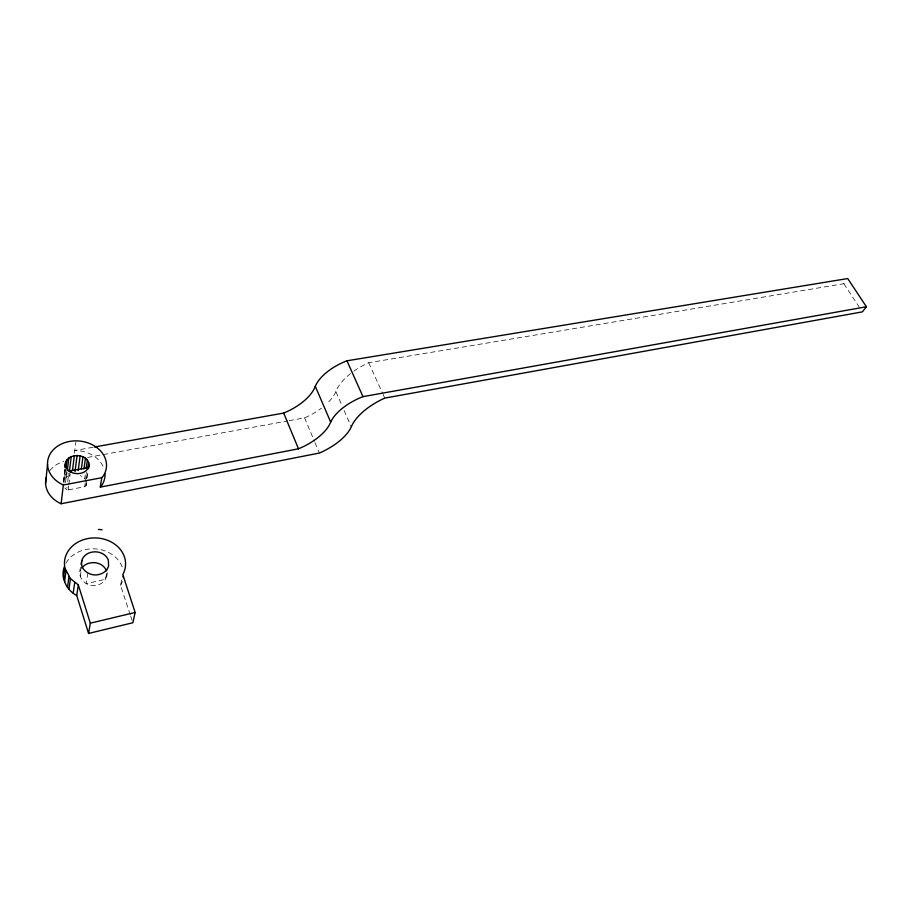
<?xml version="1.0" encoding="UTF-8"?>
<svg xmlns="http://www.w3.org/2000/svg" width="912" height="912" viewBox="0 0 912 912"><rect width="100%" height="100%" fill="white"/><g stroke="black" fill="none" stroke-linecap="round" stroke-linejoin="round"><path stroke-width="0.68" stroke-dasharray="4.56 3.42" d="M80.826 567.23C76.095 577.718 86.834 588.354 97.402 585.071A13.6 11.468 1.5 0 0 105.45 579.542L107.035 573.785M63.373 482.049L64.98 468.517M65.026 468.859L63.578 481.057L66.53 476.999L71.968 474.639M63.965 483.052L65.573 469.532M64.706 478.868L65.846 469.372M65.482 482.551L66.952 470.41M66.53 476.999L67.18 471.572M86.366 483.383L86.024 485.72L84.702 486.734L68.172 489.904L66.713 489.847L67.043 487.145M67.705 481.753L68.696 473.67M68.902 475.562L69.244 472.849M68.172 489.904L68.674 485.868M68.845 484.523L70.178 473.738M74.465 453.23L75.856 442.24M85.283 474.821L84.713 478.868L80.438 475.574M84.702 486.734L85.272 482.699M85.454 481.354L86.788 471.949M86.389 478.857L87.347 472.131M86.024 485.72L88.122 470.934M80.279 576.566L81.681 567.173M87.894 572.964L86.207 583.634L105.564 579.28L107.228 569.966M106.693 576.749L107.411 572.747M130.245 614.745L120.555 585.436L122.379 576.179M120.555 585.436L120.737 585.116A30.221 25.479 1.5 0 0 122.333 581.468M353.867 371.127A46.763 23.176 -24 0 1 368.687 362.737L843.839 283.712L846.176 280.611M87.609 457.448L287.77 420.922M289.161 420.671L304.562 417.867A45.953 23.222 -21.9 0 0 321.457 408.211M93.035 447.256L74.807 450.528A29.264 23.461 4.2 0 1 103.615 467.582M64.832 487.954L66.713 489.847M843.839 283.712L859.286 307.173M368.687 362.737L382.47 393.049M383.051 394.315L384.773 398.099M350.618 373.544A46.763 23.176 -24 0 0 335.867 391.59L341.932 405.441M344.132 410.48L351.302 426.85M304.562 417.867L314.446 441.317M314.993 442.628L319.382 453.047M130.69 616.079L132.457 621.403M65.995 563.103A30.221 25.479 1.5 0 1 95.84 548.921A30.221 25.479 1.5 0 1 122.356 567.595L122.801 569.134A30.221 25.479 1.5 0 1 122.983 569.897M80.222 571.265A13.6 11.468 1.5 0 1 80.986 569.373M49.841 470.615A28.99 23.347 3.8 0 1 63.851 461.415M335.867 391.59A45.953 23.222 -21.9 0 1 326.918 403.64"/><path stroke-width="1.37" d="M45.6 483.394L47.527 464.356M65.14 467.161C63.122 450.767 93.446 452.443 88.464 468.574M65.185 467.503L65.835 462.076M866.4 306.763L862.376 311.87L384.773 398.099A47.378 22.344 -24.2 0 0 351.302 426.85A46.58 22.401 -22.2 0 1 319.382 453.047L61.115 503.755L63.35 485.013A29.537 23.575 4.5 0 1 50.81 452.876A29.537 23.575 4.5 0 1 90.482 443.87A29.537 23.575 4.5 0 1 103.318 475.927L101.756 477.706L100.274 487.122L298.475 448.807A45.133 21.991 -21.7 0 0 330.691 422.085A40.994 19.642 -23.6 0 1 362.976 396.64L866.4 306.763L847.727 278.548L346.948 360.799A40.447 20.36 -23.4 0 0 315.278 386.266A44.517 22.777 -21.4 0 1 283.666 413.068L94.438 447.005M66.006 468.016L66.986 459.876M67.351 470.216L68.833 457.995M69.403 471.493L71.25 456.559M72.481 470.569L74.362 455.635M81.829 560.492C79.344 570.091 90.79 576.965 99.214 574.435A13.76 11.548 2.1 0 0 107.342 568.894L108.596 566.078L108.357 560.128A13.76 11.548 2.1 0 0 94.837 551.806L91.303 552.227A13.76 11.548 2.1 0 0 81.829 560.492L81.225 564.528M75.012 471.652L77.11 455.373M78.181 470.615L80.153 455.704M76.722 595.502C67.351 590.509 60.671 579.644 65.345 568.985L65.06 568.347A30.575 25.661 2 0 1 87.826 538.559A30.575 25.661 2 0 1 124.431 556.901L124.898 558.452A30.575 25.661 2 0 1 122.812 574.549L135.147 612.476L132.89 622.736L88.578 633.452L76.722 595.502L78.307 584.888L70.463 578.607L65.345 568.985M64.513 581.936L65.949 571.197M81.35 468.814L82.992 456.627M67.488 587.396L68.959 576.715M83.972 468.905L85.454 458.086M68.981 589.277L70.463 578.607M86.23 468.073L87.358 459.979M87.917 468.084L88.681 462.692M65.459 464.447C66.553 476.509 88.168 476.839 89.034 464.539M73.188 593.188L74.727 582.551M88.578 633.452L90.322 623.17L78.307 584.888M100.274 487.122L101.825 485.344A29.264 23.461 4.2 0 0 104.971 473.59M69.038 470.968L87.347 467.913L88.692 466.91M90.322 623.17L135.147 612.476M63.35 485.013L101.756 477.706M98.45 529.416L102.087 529.781M346.948 360.799L362.976 396.64M63.92 579.736L63.646 579.109A30.221 25.479 1.5 0 1 64.319 566.751M315.278 386.266L330.691 422.085M283.666 413.068L298.475 448.807M87.347 467.913L87.677 468.905M70.52 471.048L70.84 472.051M123.428 576.099A30.221 25.479 1.5 0 1 123.257 577.649M82.114 567.629A13.6 11.468 1.5 0 1 89.593 563.046L93.081 562.601A13.6 11.468 1.5 0 1 106.453 570.832M61.115 503.755A28.99 23.347 3.8 0 1 46.375 477.307"/></g></svg>
